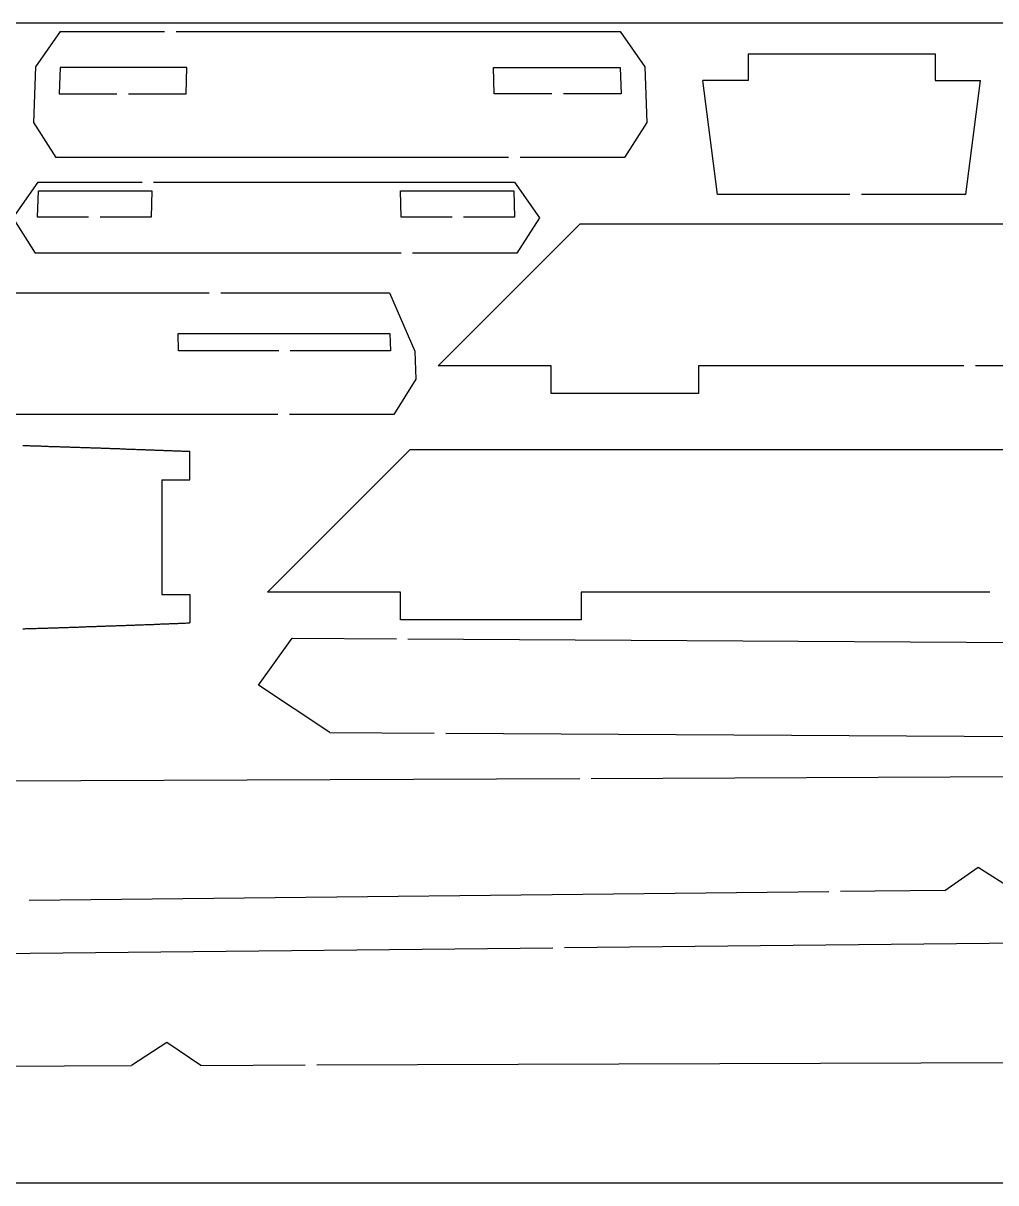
# Model space of a CAD drawing. Extents: x -537 to 363, y 432 to 791.
# Drawn here: x 26 to 109.9, y 561.6 to 661.6 of the extents above; entities that cross this region are included whole.
import ezdxf

# ---------------------------------------------------------------- set-up
doc = ezdxf.new("R2010")
doc.units = 0
doc.layers.get('0').update_dxf_attribs({"linetype": 'CONTINUOUS'})
doc.layers.add('90X10', color=1, linetype='CONTINUOUS')

msp = doc.modelspace()

# ---------------------------------------------------------------- linework, layer by layer
for p, q in [((29.23, 660.87), (27.09, 657.83)), ((29.23, 660.87), (38.23, 660.87)), ((39.23, 660.87), (77.51, 660.87)), ((77.51, 660.87), (79.65, 657.83)), ((88.56, 658.94), (88.56, 656.64)), ((88.56, 658.94), (104.68, 658.94)), ((104.68, 658.94), (104.68, 656.64)), ((27.09, 657.83), (26.92, 653.03)), ((29.21, 657.75), (29.13, 655.49)), ((40.14, 657.75), (29.21, 657.75)), ((40.08, 655.49), (40.14, 657.75)), ((66.65, 655.49), (66.6, 657.75)), ((66.6, 657.75), (77.53, 657.75)), ((77.53, 657.75), (77.61, 655.49)), ((79.65, 657.83), (79.82, 653.03)), ((85.92, 646.82), (84.64, 656.64)), ((88.56, 656.64), (84.64, 656.64)), ((104.68, 656.64), (108.61, 656.64)), ((107.33, 646.82), (108.61, 656.64)), ((29.13, 655.49), (34.11, 655.49)), ((35.11, 655.49), (40.08, 655.49)), ((71.63, 655.49), (66.65, 655.49)), ((77.61, 655.49), (72.63, 655.49)), ((26.92, 653.03), (28.84, 649.99)), ((79.82, 653.03), (77.9, 649.99)), ((67.9, 649.99), (28.84, 649.99)), ((77.9, 649.99), (68.9, 649.99)), ((27.28, 647.86), (25.13, 644.8)), ((27.26, 644.86), (27.34, 647.12)), ((27.28, 647.86), (36.28, 647.86)), ((27.34, 647.12), (37.12, 647.12)), ((37.12, 647.12), (37.06, 644.86)), ((37.28, 647.86), (68.4, 647.86)), ((58.62, 644.86), (58.56, 647.12)), ((58.56, 647.12), (68.34, 647.12)), ((68.34, 647.12), (68.42, 644.86)), ((68.4, 647.86), (70.55, 644.8)), ((97.33, 646.82), (85.92, 646.82)), ((107.33, 646.82), (98.33, 646.82)), ((25.13, 644.8), (27.06, 641.74)), ((31.66, 644.86), (27.26, 644.86)), ((37.06, 644.86), (32.66, 644.86)), ((63.02, 644.86), (58.62, 644.86)), ((74.03, 644.25), (61.81, 632.03)), ((68.42, 644.86), (64.02, 644.86)), ((70.55, 644.8), (68.62, 641.74)), ((117.42, 644.25), (74.03, 644.25)), ((58.62, 641.74), (27.06, 641.74)), ((68.62, 641.74), (59.62, 641.74)), ((-26.92, 638.34), (42.08, 638.34)), ((43.08, 638.34), (57.62, 638.34)), ((57.62, 638.34), (59.82, 633.3)), ((39.43, 633.34), (39.39, 634.81)), ((39.39, 634.81), (57.65, 634.81)), ((57.65, 634.81), (57.7, 633.34)), ((48.07, 633.34), (39.43, 633.34)), ((57.7, 633.34), (49.07, 633.34)), ((59.82, 633.3), (59.91, 630.88)), ((71.56, 632.03), (61.81, 632.03)), ((71.56, 629.65), (71.56, 632.03)), ((107.17, 632.03), (84.28, 632.03)), ((84.28, 632.03), (84.28, 629.65)), ((117.17, 632.03), (108.17, 632.03)), ((59.91, 630.88), (57.99, 627.84)), ((84.28, 629.65), (71.56, 629.65)), ((47.99, 627.84), (-37.29, 627.84)), ((57.99, 627.84), (48.99, 627.84)), ((40.39, 622.21), (40.39, 624.66)), ((59.38, 624.79), (47.1, 612.51)), ((124.19, 624.79), (59.38, 624.79)), ((38, 622.21), (38, 612.31)), ((38, 622.21), (40.39, 622.21)), ((38, 612.31), (40.39, 612.31)), ((40.39, 612.31), (40.39, 609.87)), ((58.56, 612.51), (47.1, 612.51)), ((58.56, 610.13), (58.56, 612.51)), ((109.42, 612.51), (74.15, 612.51)), ((74.15, 612.51), (74.15, 610.13)), ((74.15, 610.13), (58.56, 610.13)), ((46.32, 604.49), (49.22, 608.54)), ((49.22, 608.54), (58.22, 608.49)), ((59.22, 608.49), (128.22, 608.09)), ((52.49, 600.41), (46.32, 604.49)), ((52.49, 600.41), (61.49, 600.35)), ((62.49, 600.35), (131.48, 599.95)), ((5.03, 596.18), (74.03, 596.46)), ((75.03, 596.46), (144.03, 596.74)), ((105.52, 586.79), (108.41, 588.81)), ((108.41, 588.81), (111.49, 586.85)), ((95.52, 586.68), (26.53, 585.93)), ((105.52, 586.79), (96.52, 586.69)), ((141.7, 582.54), (72.71, 581.83)), ((71.71, 581.82), (2.71, 581.12)), ((38.43, 573.69), (35.38, 571.69)), ((41.35, 571.71), (38.43, 573.69)), ((-8.73, 571.54), (35.38, 571.69)), ((41.35, 571.71), (50.35, 571.74)), ((51.35, 571.75), (120.35, 571.98))]:
    msp.add_line(p, q)
for points in [[(26, 625.16, 0), (26.09, 625.16, 0), (26.18, 625.16, 0), (26.27, 625.16, 0), (26.36, 625.15, 0), (26.45, 625.15, 0), (26.54, 625.15, 0), (26.63, 625.14, 0), (26.72, 625.14, 0), (26.81, 625.14, 0), (26.9, 625.14, 0), (26.99, 625.13, 0), (27.08, 625.13, 0), (27.16, 625.13, 0), (27.25, 625.12, 0), (27.34, 625.12, 0), (27.43, 625.12, 0), (27.52, 625.12, 0), (27.61, 625.11, 0), (27.7, 625.11, 0), (27.79, 625.11, 0), (27.88, 625.11, 0), (27.97, 625.1, 0), (28.06, 625.1, 0), (28.15, 625.1, 0), (28.23, 625.09, 0), (28.32, 625.09, 0), (28.41, 625.09, 0), (28.5, 625.09, 0), (28.59, 625.08, 0), (28.68, 625.08, 0), (28.77, 625.08, 0), (28.86, 625.07, 0), (28.95, 625.07, 0), (29.04, 625.07, 0), (29.12, 625.07, 0), (29.21, 625.06, 0), (29.3, 625.06, 0), (29.39, 625.06, 0), (29.48, 625.05, 0), (29.57, 625.05, 0), (29.66, 625.05, 0), (29.75, 625.04, 0), (29.84, 625.04, 0), (29.92, 625.04, 0), (30.01, 625.04, 0), (30.1, 625.03, 0), (30.19, 625.03, 0), (30.28, 625.03, 0), (30.37, 625.02, 0), (30.46, 625.02, 0), (30.54, 625.02, 0), (30.63, 625.01, 0), (30.72, 625.01, 0), (30.81, 625.01, 0), (30.9, 625.01, 0), (30.99, 625, 0), (31.08, 625, 0), (31.16, 625, 0), (31.25, 624.99, 0), (31.34, 624.99, 0), (31.43, 624.99, 0), (31.52, 624.99, 0), (31.61, 624.98, 0), (31.69, 624.98, 0), (31.78, 624.98, 0), (31.87, 624.97, 0), (31.96, 624.97, 0), (32.05, 624.97, 0), (32.14, 624.96, 0), (32.22, 624.96, 0), (32.31, 624.96, 0), (32.4, 624.96, 0), (32.49, 624.95, 0), (32.58, 624.95, 0), (32.66, 624.95, 0), (32.75, 624.94, 0), (32.84, 624.94, 0), (32.93, 624.94, 0), (33.02, 624.93, 0), (33.1, 624.93, 0), (33.19, 624.93, 0), (33.28, 624.92, 0), (33.37, 624.92, 0), (33.45, 624.92, 0), (33.54, 624.91, 0), (33.63, 624.91, 0), (33.72, 624.91, 0), (33.81, 624.9, 0), (33.89, 624.9, 0), (33.98, 624.9, 0), (34.07, 624.9, 0), (34.16, 624.89, 0), (34.24, 624.89, 0), (34.33, 624.89, 0), (34.42, 624.88, 0), (34.51, 624.88, 0), (34.59, 624.88, 0), (34.68, 624.87, 0), (34.77, 624.87, 0), (34.86, 624.87, 0), (34.94, 624.86, 0), (35.03, 624.86, 0), (35.12, 624.86, 0), (35.21, 624.86, 0), (35.29, 624.85, 0), (35.38, 624.85, 0), (35.47, 624.85, 0), (35.55, 624.84, 0), (35.64, 624.84, 0), (35.73, 624.84, 0), (35.82, 624.83, 0), (35.9, 624.83, 0), (35.99, 624.83, 0), (36.08, 624.82, 0), (36.16, 624.82, 0), (36.25, 624.82, 0), (36.34, 624.81, 0), (36.42, 624.81, 0), (36.51, 624.81, 0), (36.6, 624.8, 0), (36.69, 624.8, 0), (36.77, 624.8, 0), (36.86, 624.79, 0), (36.95, 624.79, 0), (37.03, 624.79, 0), (37.12, 624.78, 0), (37.21, 624.78, 0), (37.29, 624.78, 0), (37.38, 624.77, 0), (37.46, 624.77, 0), (37.55, 624.77, 0), (37.64, 624.76, 0), (37.72, 624.76, 0), (37.81, 624.76, 0), (37.9, 624.75, 0), (37.98, 624.75, 0), (38.07, 624.75, 0), (38.16, 624.74, 0), (38.24, 624.74, 0), (38.33, 624.74, 0), (38.41, 624.73, 0), (38.5, 624.73, 0), (38.59, 624.73, 0), (38.67, 624.72, 0), (38.76, 624.72, 0), (38.84, 624.72, 0), (38.93, 624.71, 0), (39.02, 624.71, 0), (39.1, 624.71, 0), (39.19, 624.7, 0), (39.27, 624.7, 0), (39.36, 624.7, 0), (39.45, 624.69, 0), (39.53, 624.69, 0), (39.62, 624.69, 0), (39.7, 624.68, 0), (39.79, 624.68, 0), (39.87, 624.68, 0), (39.96, 624.67, 0), (40.04, 624.67, 0), (40.13, 624.67, 0), (40.22, 624.66, 0), (40.3, 624.66, 0), (40.39, 624.66, 0)], [(26, 609.36, 0), (26.09, 609.36, 0), (26.18, 609.36, 0), (26.27, 609.37, 0), (26.36, 609.37, 0), (26.45, 609.37, 0), (26.54, 609.37, 0), (26.63, 609.38, 0), (26.72, 609.38, 0), (26.81, 609.38, 0), (26.9, 609.38, 0), (26.99, 609.39, 0), (27.08, 609.39, 0), (27.16, 609.39, 0), (27.25, 609.4, 0), (27.34, 609.4, 0), (27.43, 609.4, 0), (27.52, 609.4, 0), (27.61, 609.41, 0), (27.7, 609.41, 0), (27.79, 609.41, 0), (27.88, 609.42, 0), (27.97, 609.42, 0), (28.06, 609.42, 0), (28.15, 609.42, 0), (28.23, 609.43, 0), (28.32, 609.43, 0), (28.41, 609.43, 0), (28.5, 609.44, 0), (28.59, 609.44, 0), (28.68, 609.44, 0), (28.77, 609.45, 0), (28.86, 609.45, 0), (28.95, 609.45, 0), (29.04, 609.45, 0), (29.12, 609.46, 0), (29.21, 609.46, 0), (29.3, 609.46, 0), (29.39, 609.47, 0), (29.48, 609.47, 0), (29.57, 609.47, 0), (29.66, 609.47, 0), (29.75, 609.48, 0), (29.84, 609.48, 0), (29.92, 609.48, 0), (30.01, 609.49, 0), (30.1, 609.49, 0), (30.19, 609.49, 0), (30.28, 609.5, 0), (30.37, 609.5, 0), (30.46, 609.5, 0), (30.54, 609.5, 0), (30.63, 609.51, 0), (30.72, 609.51, 0), (30.81, 609.51, 0), (30.9, 609.52, 0), (30.99, 609.52, 0), (31.08, 609.52, 0), (31.16, 609.52, 0), (31.25, 609.53, 0), (31.34, 609.53, 0), (31.43, 609.53, 0), (31.52, 609.54, 0), (31.61, 609.54, 0), (31.69, 609.54, 0), (31.78, 609.55, 0), (31.87, 609.55, 0), (31.96, 609.55, 0), (32.05, 609.55, 0), (32.14, 609.56, 0), (32.22, 609.56, 0), (32.31, 609.56, 0), (32.4, 609.57, 0), (32.49, 609.57, 0), (32.58, 609.57, 0), (32.66, 609.58, 0), (32.75, 609.58, 0), (32.84, 609.58, 0), (32.93, 609.59, 0), (33.02, 609.59, 0), (33.1, 609.59, 0), (33.19, 609.6, 0), (33.28, 609.6, 0), (33.37, 609.6, 0), (33.45, 609.6, 0), (33.54, 609.61, 0), (33.63, 609.61, 0), (33.72, 609.61, 0), (33.81, 609.62, 0), (33.89, 609.62, 0), (33.98, 609.62, 0), (34.07, 609.63, 0), (34.16, 609.63, 0), (34.24, 609.63, 0), (34.33, 609.63, 0), (34.42, 609.64, 0), (34.51, 609.64, 0), (34.59, 609.64, 0), (34.68, 609.65, 0), (34.77, 609.65, 0), (34.86, 609.65, 0), (34.94, 609.66, 0), (35.03, 609.66, 0), (35.12, 609.66, 0), (35.21, 609.67, 0), (35.29, 609.67, 0), (35.38, 609.67, 0), (35.47, 609.68, 0), (35.55, 609.68, 0), (35.64, 609.68, 0), (35.73, 609.69, 0), (35.82, 609.69, 0), (35.9, 609.69, 0), (35.99, 609.7, 0), (36.08, 609.7, 0), (36.16, 609.7, 0), (36.25, 609.71, 0), (36.34, 609.71, 0), (36.42, 609.71, 0), (36.51, 609.72, 0), (36.6, 609.72, 0), (36.69, 609.72, 0), (36.77, 609.73, 0), (36.86, 609.73, 0), (36.95, 609.73, 0), (37.03, 609.74, 0), (37.12, 609.74, 0), (37.21, 609.74, 0), (37.29, 609.74, 0), (37.38, 609.75, 0), (37.46, 609.75, 0), (37.55, 609.75, 0), (37.64, 609.76, 0), (37.72, 609.76, 0), (37.81, 609.76, 0), (37.9, 609.77, 0), (37.98, 609.77, 0), (38.07, 609.77, 0), (38.16, 609.78, 0), (38.24, 609.78, 0), (38.33, 609.78, 0), (38.41, 609.79, 0), (38.5, 609.79, 0), (38.59, 609.79, 0), (38.67, 609.8, 0), (38.76, 609.8, 0), (38.84, 609.8, 0), (38.93, 609.81, 0), (39.02, 609.81, 0), (39.1, 609.81, 0), (39.19, 609.82, 0), (39.27, 609.82, 0), (39.36, 609.82, 0), (39.45, 609.83, 0), (39.53, 609.83, 0), (39.62, 609.84, 0), (39.7, 609.84, 0), (39.79, 609.84, 0), (39.87, 609.85, 0), (39.96, 609.85, 0), (40.04, 609.85, 0), (40.13, 609.86, 0), (40.22, 609.86, 0), (40.3, 609.86, 0), (40.39, 609.87, 0)]]:
    msp.add_polyline3d(points)
at = {"layer": '90X10', "color": 1, "linetype": 'CONTINUOUS'}
msp.add_lwpolyline([(-537.06, 561.58), (362.94, 561.58), (362.94, 661.58), (-537.06, 661.58)], close=True, dxfattribs=at)

doc.saveas('drawing.dxf')
